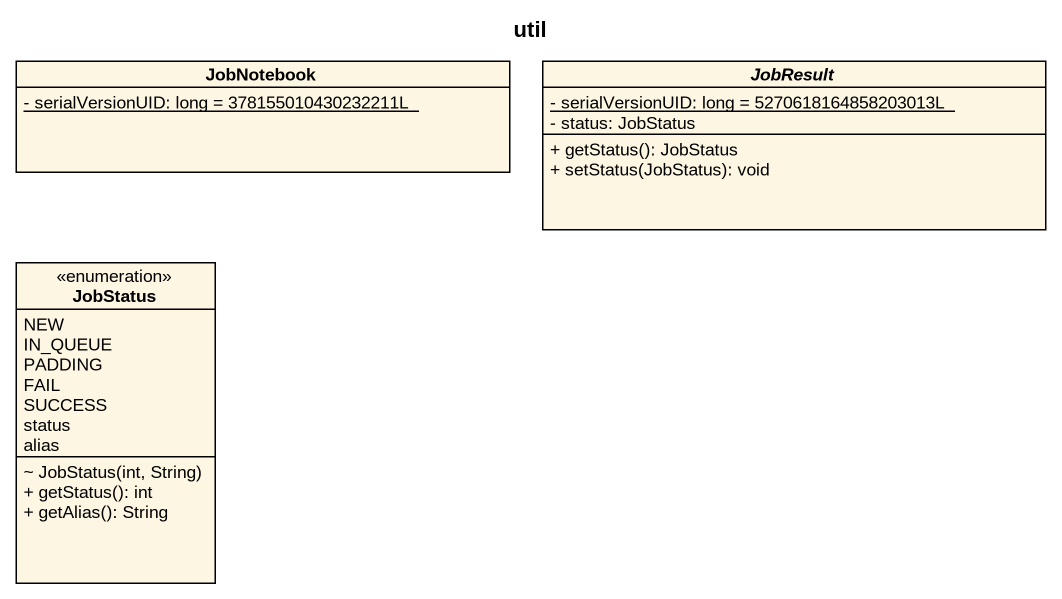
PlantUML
@startuml
title util
hide circle
hide empty members
skinparam classAttributeIconSize 0
class JobNotebook {
  {static} - serialVersionUID: long = 378155010430232211L
}
abstract class JobResult {
  {static} - serialVersionUID: long = 5270618164858203013L
  - status: JobStatus
  + getStatus(): JobStatus
  + setStatus(JobStatus): void
}
enum JobStatus {
  NEW
  IN_QUEUE
  PADDING
  FAIL
  SUCCESS
  status
  alias
  ~ JobStatus(int, String)
  + getStatus(): int
  + getAlias(): String
}
@enduml
